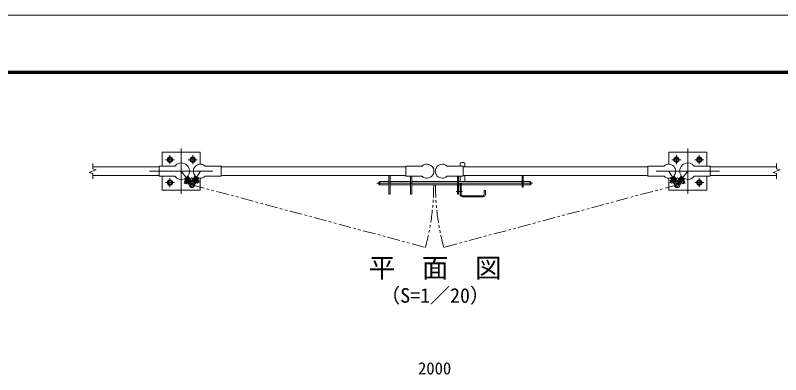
# Model space of a CAD drawing. Units: millimetres, scale not verified. Extents: x -4200 to 4200, y -2970 to 2970.
# Drawn here: x -413 to 2609, y 1552 to 2970 of the extents above; entities that cross this region are included whole.
import ezdxf
from ezdxf.enums import TextEntityAlignment as Align

# ---------------------------------------------------------------- set-up
doc = ezdxf.new("R2010")
doc.units = ezdxf.units.MM
doc.header["$LTSCALE"] = 20
doc.linetypes.add('USER1', pattern=[50.8, 31.75, -6.35, 6.35, -6.35])
doc.linetypes.add('USER2', pattern=[5, 2.5, -0.5, 0.5, -0.5, 0.5, -0.5])
doc.layers.add('0-0_D-TTL-TXT', color=7, linetype='Continuous')
for name, color, linetype, lineweight in [('0-1_D-BMK', 2, 'USER1', 13), ('0-2_D-STR1', 1, 'Continuous', 18), ('0-3_D-STR3', 3, 'Continuous', 13), ('0-4_D-STR-DIM', 7, 'Continuous', 9), ('0-5_0', 3, 'Continuous', 18), ('0-8_D-TTL', 7, 'Continuous', 9)]:
    doc.layers.add(name, color=color, linetype=linetype, lineweight=lineweight)
doc.styles.add('ＭＳ ゴシック', font='')
doc.styles.get('ＭＳ ゴシック').set_extended_font_data('MS Gothic')

# ---------------------------------------------------------------- blocks, each defined once
blk = doc.blocks.new('M10-平')
at = {"layer": '0-5_0'}
blk.add_lwpolyline([(152.6, -88.1), (152.6, 88.1), (0, 176.2), (-152.6, 88.1), (-152.6, -88.1), (0, -176.2)], close=True, dxfattribs=at)
for radius in [210, 138.5]:
    blk.add_circle((0, 0), radius, dxfattribs=at)

msp = doc.modelspace()

# ---------------------------------------------------------------- linework, layer by layer
at = {"layer": '0-1_D-BMK'}
for p, q in [((196.99, 2381.94), (196.99, 2417.77)), ((241.99, 2265.38), (241.99, 2444.33)), ((286.99, 2381.94), (286.99, 2417.77)), ((2196.99, 2381.94), (2196.99, 2417.77)), ((2241.99, 2265.38), (2241.99, 2444.33)), ((2286.99, 2381.94), (2286.99, 2417.77)), ((179.08, 2399.85), (214.91, 2399.85)), ((269.08, 2399.85), (304.91, 2399.85)), ((2214.91, 2399.85), (2179.08, 2399.85)), ((2304.91, 2399.85), (2269.08, 2399.85)), ((116.99, 2354.85), (366.99, 2354.85)), ((196.99, 2291.94), (196.99, 2327.77)), ((241.99, 2354.85), (283.83, 2301.12)), ((282.56, 2329.03), (253.15, 2306.13)), ((282.33, 2328.95), (312.72, 2309.96)), ((317.39, 2354.85), (283.83, 2301.12)), ((2116.99, 2354.85), (2366.99, 2354.85)), ((2166.59, 2354.85), (2200.15, 2301.12)), ((2201.66, 2328.95), (2171.26, 2309.96)), ((2241.99, 2354.85), (2200.15, 2301.12)), ((2201.42, 2329.03), (2230.83, 2306.13)), ((2286.99, 2291.94), (2286.99, 2327.77)), ((179.08, 2309.85), (214.91, 2309.85)), ((1013.36, 2307.15), (1628.94, 2307.15)), ((2304.91, 2309.85), (2269.08, 2309.85)), ((1326.96, 2274.65), (1352.11, 2274.65))]:
    msp.add_line(p, q, dxfattribs=at)
at = {"layer": '0-1_D-BMK', "linetype": 'USER2'}
for p, q in [((283.83, 2301.12), (1205.85, 2054.07)), ((2200.15, 2301.12), (1278.14, 2054.07))]:
    msp.add_line(p, q, dxfattribs=at)
for centre, start, end in [((283.83, 2301.12), 345, 359.97183), ((2200.15, 2301.12), 180.02817, 195)]:
    msp.add_arc(centre, 954.67, start, end, dxfattribs=at)
at = {"layer": '0-2_D-STR1'}
for p, q in [((154.49, 2372.35), (-108.01, 2372.35)), ((1129.09, 2372.35), (399.89, 2372.35)), ((1354.89, 2372.35), (2084.09, 2372.35)), ((2329.49, 2372.35), (2591.99, 2372.35)), ((154.49, 2337.35), (-108.01, 2337.35)), ((1129.09, 2337.35), (399.89, 2337.35)), ((1354.89, 2337.35), (2084.09, 2337.35)), ((2329.49, 2337.35), (2591.99, 2337.35))]:
    msp.add_line(p, q, dxfattribs=at)
at = {"layer": '0-3_D-STR3'}
for p, q in [((1347.89, 2388.65), (1356.89, 2388.65)), ((216.84, 2375.2), (154.49, 2375.2)), ((335.89, 2375.2), (399.89, 2375.2)), ((1193.09, 2375.2), (1129.09, 2375.2)), ((1290.89, 2375.2), (1354.89, 2375.2)), ((1342.89, 2383.65), (1342.89, 2375.2)), ((1361.89, 2383.65), (1361.89, 2372.35)), ((2148.09, 2375.2), (2084.09, 2375.2)), ((2267.14, 2375.2), (2329.49, 2375.2)), ((265.3, 2331.43), (258.99, 2326.52)), ((265.3, 2331.43), (266.7, 2331.26)), ((282.24, 2312.94), (266.26, 2333.46)), ((268.24, 2329.29), (266.66, 2328.06)), ((266.66, 2328.06), (277.72, 2313.85)), ((266.7, 2331.26), (280.26, 2313.85)), ((283.08, 2315.59), (267.75, 2335.28)), ((282.25, 2314.26), (296.46, 2337.01)), ((284.2, 2313.04), (298.09, 2335.27)), ((297.76, 2332.86), (286.07, 2314.15)), ((298.13, 2329.68), (288.6, 2314.42)), ((294.38, 2306.68), (308.26, 2328.91)), ((306.24, 2327.57), (294.55, 2308.85)), ((296.3, 2305.42), (310.54, 2328.22)), ((298.13, 2329.68), (296.44, 2330.74)), ((299.14, 2333.18), (297.76, 2332.86)), ((305.92, 2328.94), (299.14, 2333.18)), ((305.92, 2328.94), (306.24, 2327.57)), ((1066.09, 2337.35), (1066.09, 2264.65)), ((1147.09, 2334.5), (1147.09, 2264.65)), ((1336.89, 2334.5), (1336.89, 2264.65)), ((1342.89, 2334.5), (1342.89, 2313.65)), ((1361.89, 2337.35), (1361.89, 2313.65)), ((1587.89, 2337.35), (1587.89, 2292.15)), ((1592.39, 2337.35), (1592.39, 2292.15)), ((2187.68, 2305.42), (2173.44, 2328.22)), ((2189.61, 2306.68), (2175.72, 2328.91)), ((2178.06, 2328.94), (2177.74, 2327.57)), ((2177.74, 2327.57), (2189.43, 2308.85)), ((2178.06, 2328.94), (2184.84, 2333.18)), ((2184.84, 2333.18), (2186.22, 2332.86)), ((2185.85, 2329.68), (2187.55, 2330.74)), ((2185.85, 2329.68), (2195.38, 2314.42)), ((2199.78, 2313.04), (2185.9, 2335.27)), ((2186.22, 2332.86), (2197.91, 2314.15)), ((2201.73, 2314.26), (2187.52, 2337.01)), ((2200.9, 2315.59), (2216.23, 2335.28)), ((2201.75, 2312.94), (2217.73, 2333.46)), ((2217.28, 2331.26), (2203.72, 2313.85)), ((2217.32, 2328.06), (2206.26, 2313.85)), ((2215.74, 2329.29), (2217.32, 2328.06)), ((2218.68, 2331.43), (2217.28, 2331.26)), ((2218.68, 2331.43), (2224.99, 2326.52)), ((260.01, 2318.2), (254.09, 2313.59)), ((260.85, 2304.92), (254.09, 2313.59)), ((270.95, 2304.15), (254.65, 2325.08)), ((272.77, 2305.56), (256.79, 2326.09)), ((258.99, 2326.52), (258.81, 2325.11)), ((258.81, 2325.11), (272.37, 2307.7)), ((261.93, 2324.37), (260.35, 2323.14)), ((266.77, 2309.53), (260.85, 2304.92)), ((262.61, 2320.23), (261.83, 2319.62)), ((269.37, 2311.55), (262.61, 2320.23)), ((269.37, 2311.55), (268.58, 2310.94)), ((272.77, 2305.56), (270.95, 2304.15)), ((279.3, 2315.08), (277.72, 2313.85)), ((282.24, 2312.94), (283.18, 2313.67)), ((284.2, 2313.04), (282.25, 2314.26)), ((288.6, 2314.42), (286.9, 2315.48)), ((295.38, 2310.18), (293.69, 2311.24)), ((294.38, 2306.68), (296.33, 2305.46)), ((297.21, 2313.11), (303.04, 2322.44)), ((298.06, 2312.58), (297.21, 2313.11)), ((306.37, 2307.39), (300.01, 2311.36)), ((303.89, 2321.91), (303.04, 2322.44)), ((312.2, 2316.72), (305.84, 2320.69)), ((306.37, 2307.39), (312.2, 2316.72)), ((1022.39, 2310.65), (1022.39, 2303.65)), ((1025.39, 2313.65), (1061.59, 2313.65)), ((1025.39, 2313.65), (1025.39, 2300.65)), ((1025.39, 2300.65), (1061.59, 2300.65)), ((1066.09, 2313.65), (1147.09, 2313.65)), ((1066.09, 2300.65), (1147.09, 2300.65)), ((1151.59, 2313.65), (1332.39, 2313.65)), ((1151.59, 2300.65), (1332.39, 2300.65)), ((1336.89, 2313.65), (1587.89, 2313.65)), ((1336.89, 2300.65), (1342.89, 2300.65)), ((1342.89, 2305.65), (1342.89, 2262.65)), ((1342.89, 2305.65), (1347.39, 2305.65)), ((1347.39, 2305.65), (1347.39, 2262.65)), ((1347.39, 2300.65), (1587.89, 2300.65)), ((1592.39, 2313.65), (1587.89, 2313.65)), ((1592.39, 2300.65), (1587.89, 2300.65)), ((1592.39, 2313.65), (1619.39, 2313.65)), ((1592.39, 2300.65), (1619.39, 2300.65)), ((1619.39, 2313.65), (1619.39, 2300.65)), ((1622.39, 2310.65), (1622.39, 2303.65)), ((2177.61, 2307.39), (2183.97, 2311.36)), ((2179.06, 2325.45), (2180.76, 2326.51)), ((2180.09, 2321.91), (2180.94, 2322.44)), ((2180.76, 2326.51), (2190.3, 2311.24)), ((2186.77, 2313.11), (2180.94, 2322.44)), ((2185.92, 2312.58), (2186.77, 2313.11)), ((2189.61, 2306.68), (2187.65, 2305.46)), ((2188.6, 2310.18), (2190.3, 2311.24)), ((2195.38, 2314.42), (2197.08, 2315.48)), ((2199.78, 2313.04), (2201.73, 2314.26)), ((2201.75, 2312.94), (2200.8, 2313.67)), ((2204.68, 2315.08), (2206.26, 2313.85)), ((2222.06, 2324.37), (2211, 2310.17)), ((2211, 2310.17), (2212.57, 2308.94)), ((2211.21, 2305.56), (2227.19, 2326.09)), ((2211.21, 2305.56), (2213.03, 2304.15)), ((2225.17, 2325.11), (2211.61, 2307.7)), ((2213.03, 2304.15), (2229.33, 2325.08)), ((2214.61, 2311.55), (2221.37, 2320.23)), ((2214.61, 2311.55), (2215.4, 2310.94)), ((2217.21, 2309.53), (2223.13, 2304.92)), ((2221.37, 2320.23), (2222.16, 2319.62)), ((2222.06, 2324.37), (2223.63, 2323.14)), ((2223.13, 2304.92), (2229.89, 2313.59)), ((2223.97, 2318.2), (2229.89, 2313.59)), ((2224.99, 2326.52), (2225.17, 2325.11)), ((1438.39, 2278.65), (1438.39, 2262.65)), ((1438.39, 2278.65), (1442.89, 2278.65)), ((1442.89, 2278.65), (1442.89, 2262.65)), ((1587.89, 2292.15), (1592.39, 2292.15)), ((1351.89, 2258.15), (1433.89, 2258.15)), ((1351.89, 2253.65), (1433.89, 2253.65))]:
    msp.add_line(p, q, dxfattribs=at)
for points in [[(166.99, 2375.2), (166.99, 2429.85), (316.99, 2429.85), (316.99, 2382.35)], [(2316.99, 2375.2), (2316.99, 2429.85), (2166.99, 2429.85), (2166.99, 2382.35)], [(216.84, 2334.5), (154.49, 2334.5), (154.49, 2375.2)], [(335.89, 2334.5), (399.89, 2334.5), (399.89, 2375.2)], [(1193.09, 2334.5), (1129.09, 2334.5), (1129.09, 2375.2)], [(1290.89, 2334.5), (1354.89, 2334.5), (1354.89, 2375.2)], [(2148.09, 2334.5), (2084.09, 2334.5), (2084.09, 2375.2)], [(2267.14, 2334.5), (2329.49, 2334.5), (2329.49, 2375.2)], [(316.99, 2327.36), (316.99, 2279.85), (166.99, 2279.85), (166.99, 2334.5)], [(1061.59, 2337.35), (1061.59, 2264.65), (1066.09, 2264.65)], [(1151.59, 2334.5), (1151.59, 2264.65), (1147.09, 2264.65)], [(1332.39, 2334.5), (1332.39, 2264.65), (1336.89, 2264.65)], [(2166.99, 2327.36), (2166.99, 2279.85), (2316.99, 2279.85), (2316.99, 2334.5)], [(261.93, 2324.37), (272.99, 2310.17), (271.41, 2308.94)], [(304.92, 2325.45), (303.22, 2326.51), (293.69, 2311.24)], [(2177.61, 2307.39), (2171.78, 2316.72), (2178.14, 2320.69)]]:
    msp.add_lwpolyline(points, dxfattribs=at)
for centre in [(283.83, 2301.12), (2200.15, 2301.12)]:
    msp.add_circle(centre, 6.3, dxfattribs=at)
for centre, radius, start, end in [((1347.89, 2383.65), 5, 90, 180), ((1356.89, 2383.65), 5, 0, 90), ((241.99, 2354.85), 32.35, 218.9806, 141.0194), ((317.39, 2354.85), 27.5, 47.73142, 312.26858), ((1211.59, 2354.85), 27.5, 227.73142, 132.26858), ((1272.39, 2354.85), 27.5, 47.73142, 312.26858), ((2166.59, 2354.85), 27.5, 227.73142, 132.26858), ((2241.99, 2354.85), 32.35, 38.9806, 321.0194), ((268.43, 2304.63), 5, 347.17344, 37.90819), ((283.83, 2301.12), 10.8, 97.27686, 18.74636), ((284.21, 2316.92), 5, 217.90819, 259.49832), ((281.83, 2316.8), 5, 277.27686, 328.01161), ((298.79, 2306.2), 5, 148.01161, 198.74636), ((1025.39, 2310.65), 3, 90, 180), ((1025.39, 2303.65), 3, 180, 270), ((1619.39, 2310.65), 3, 0, 90), ((1619.39, 2303.65), 3, 270, 0), ((2200.15, 2301.12), 10.8, 161.25364, 82.72314), ((2185.19, 2306.2), 5, 341.25364, 31.98839), ((2202.15, 2316.8), 5, 211.98839, 262.72314), ((2199.78, 2316.92), 5, 280.50168, 322.09181), ((2215.56, 2304.63), 5, 142.09181, 192.82656), ((1351.89, 2262.65), 9, 180, 270), ((1351.89, 2262.65), 4.5, 180, 270), ((1433.89, 2262.65), 4.5, 270, 0), ((1433.89, 2262.65), 9, 270, 0)]:
    msp.add_arc(centre, radius, start, end, dxfattribs=at)
at = {"layer": '0-4_D-STR-DIM'}
for p, q in [((-121.22, 2350.04), (-94.79, 2359.66)), ((-108.01, 2364.47), (-108.01, 2384.85)), ((-94.79, 2359.66), (-108.01, 2364.47)), ((2578.78, 2350.04), (2605.21, 2359.66)), ((2591.99, 2364.47), (2591.99, 2384.85)), ((2605.21, 2359.66), (2591.99, 2364.47)), ((-108.01, 2345.23), (-121.22, 2350.04)), ((-108.01, 2324.85), (-108.01, 2345.23)), ((2591.99, 2345.23), (2578.78, 2350.04)), ((2591.99, 2324.85), (2591.99, 2345.23))]:
    msp.add_line(p, q, dxfattribs=at)
at = {"layer": '0-8_D-TTL', "color": 2, "lineweight": 18}
msp.add_lwpolyline([(-4200, 2970), (4200, 2970), (4200, -2970), (-4200, -2970)], close=True, dxfattribs=at)
at = {"layer": '0-8_D-TTL'}
for points in [[(-3930, 2750), (3930, 2750), (3930, -2750), (-3930, -2750)], [(-3927.5, 2747.5), (3927.5, 2747.5), (3927.5, -2747.5), (-3927.5, -2747.5)], [(-3925, 2745), (3925, 2745), (3925, -2745), (-3925, -2745)], [(-3922.5, 2742.5), (3922.5, 2742.5), (3922.5, -2742.5), (-3922.5, -2742.5)], [(-3920, 2740), (3920, 2740), (3920, -2740), (-3920, -2740)]]:
    msp.add_lwpolyline(points, close=True, dxfattribs=at)

# ---------------------------------------------------------------- block references
at = {"layer": '0-3_D-STR3', "yscale": 0.05}
for p, xscale, rotation in [((196.99, 2399.85), -0.05, 330), ((286.99, 2399.85), -0.05, 330), ((2196.99, 2399.85), 0.05, 30), ((2286.99, 2399.85), 0.05, 30), ((196.99, 2309.85), -0.05, 330), ((2286.99, 2309.85), 0.05, 30)]:
    msp.add_blockref('M10-平', p, dxfattribs=dict(at, xscale=xscale, rotation=rotation))

# ---------------------------------------------------------------- texts
at = {"layer": '0-0_D-TTL-TXT', "style": 'ＭＳ ゴシック'}
for s, height, p in [('平\u3000面\u3000図', 76.98, (982.09, 1911.33)), ('（S=1／20）', 57.77, (1027.57, 1818.13))]:
    msp.add_text(s, height=height, dxfattribs=at).set_placement(p, align=Align.BOTTOM_LEFT)
at = {"layer": '0-4_D-STR-DIM', "style": 'ＭＳ ゴシック'}
msp.add_text('2000', height=48.09, dxfattribs=at).set_placement((1176.74, 1538.12), align=Align.BOTTOM_LEFT)

doc.saveas('drawing.dxf')
